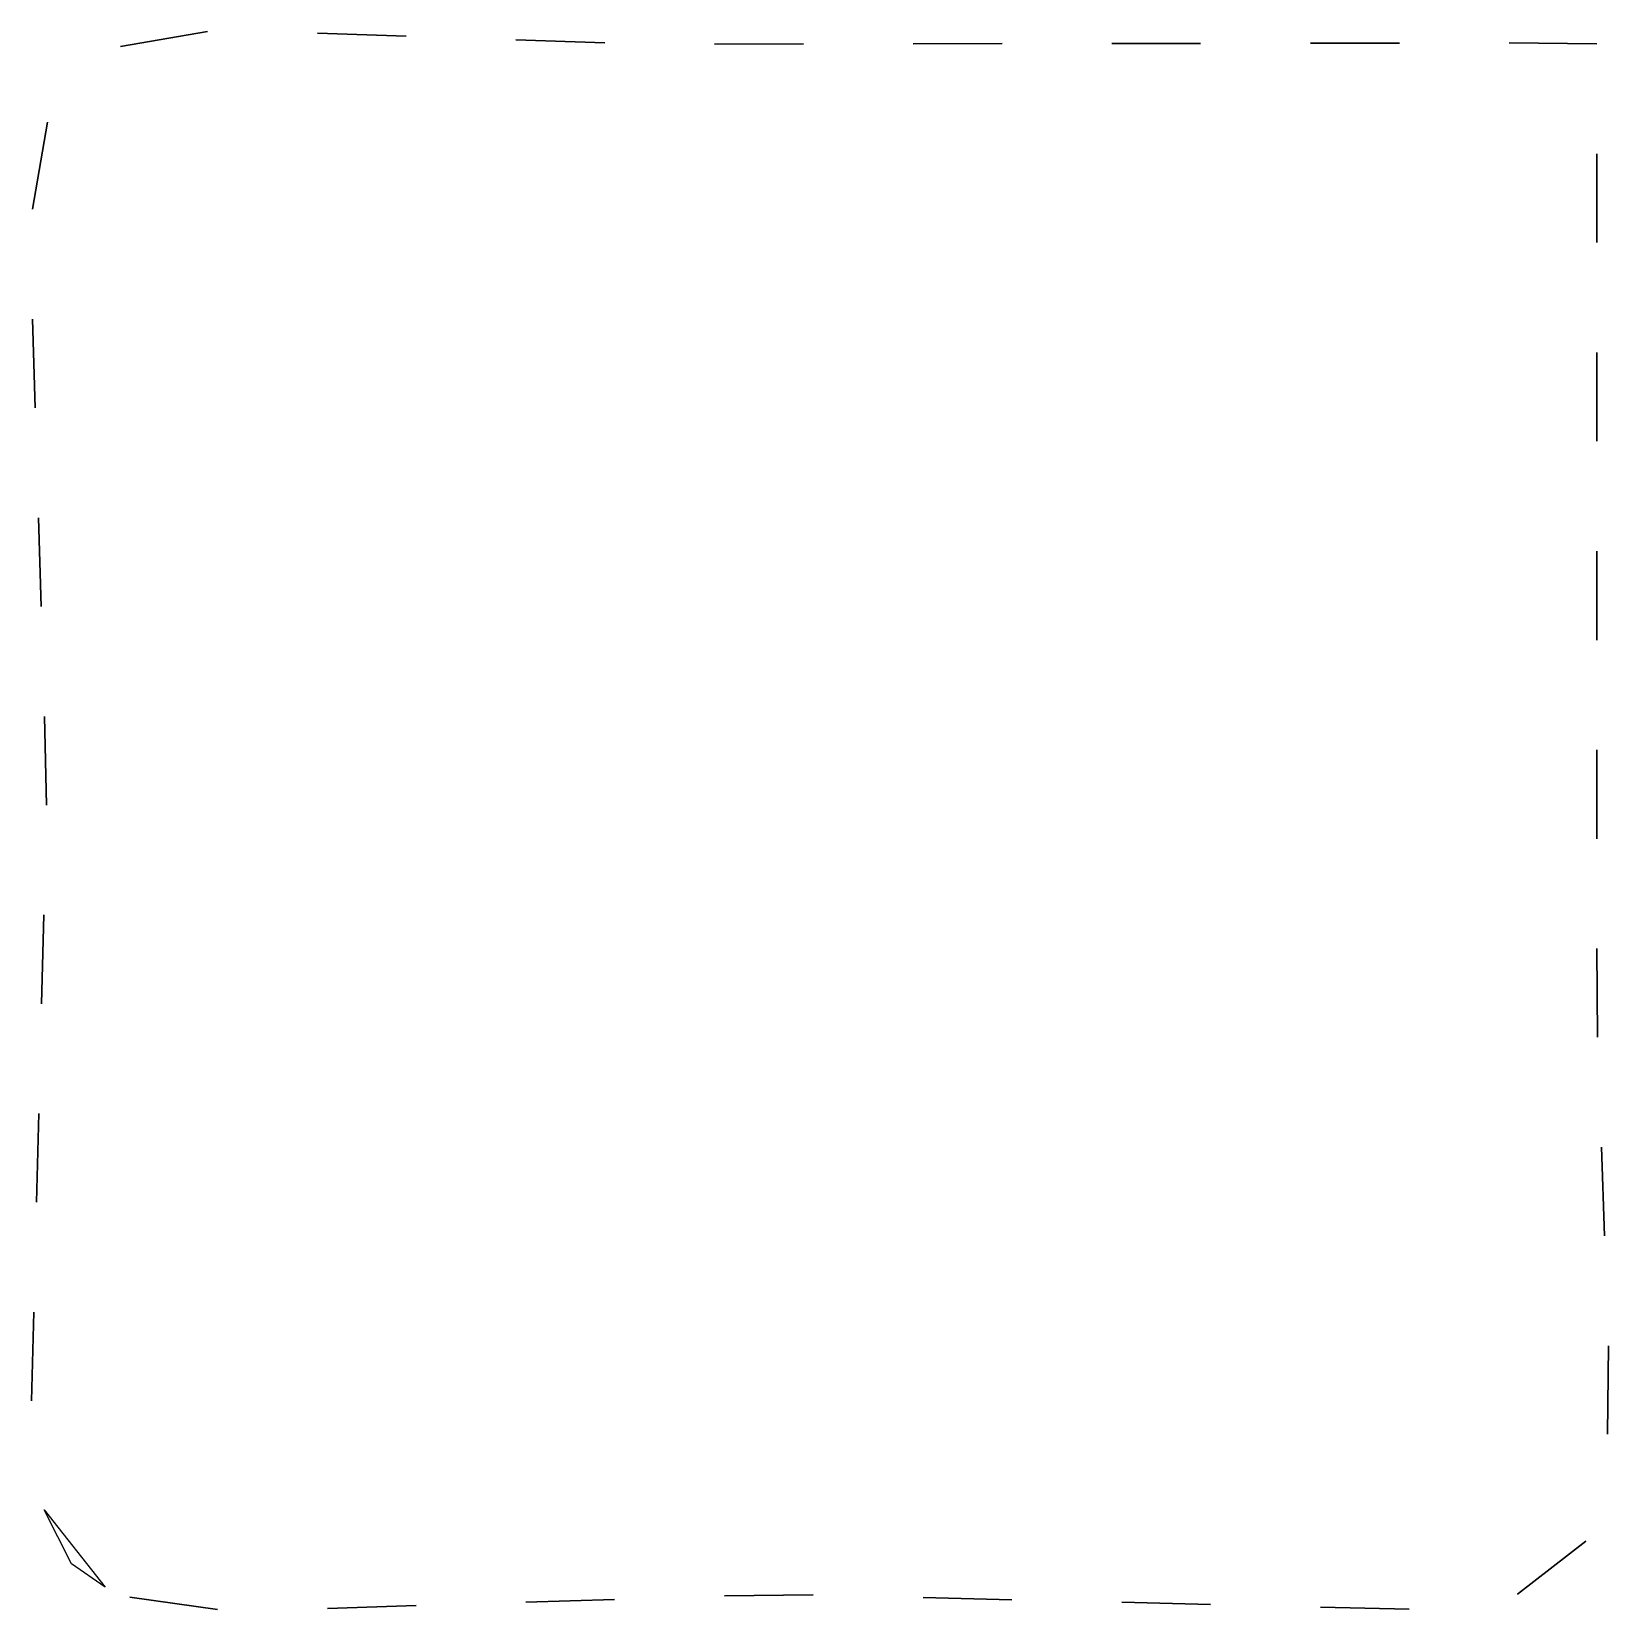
# Model space of a CAD drawing. Header units: metres. Extents: x 0.4 to 14.7, y 0.4 to 14.7.
import ezdxf

# ---------------------------------------------------------------- set-up
doc = ezdxf.new("R2010")
doc.units = ezdxf.units.M

msp = doc.modelspace()

# ---------------------------------------------------------------- linework, layer by layer
for points in [[(1.251, 14.605), (2.039, 14.739)], [(3.034, 14.726), (3.837, 14.698)], [(4.833, 14.664), (5.637, 14.636)], [(6.632, 14.626), (7.437, 14.627)], [(8.433, 14.629), (9.237, 14.63)], [(10.232, 14.631), (11.036, 14.632)], [(12.032, 14.634), (12.837, 14.635)], [(13.832, 14.637), (14.626, 14.628)], [(0.453, 13.129), (0.589, 13.918)], [(14.626, 13.632), (14.626, 12.828)], [(0.476, 11.33), (0.452, 12.134)], [(14.626, 11.831), (14.626, 11.028)], [(0.531, 9.53), (0.507, 10.334)], [(14.626, 10.032), (14.626, 9.227)], [(0.58, 7.731), (0.562, 8.535)], [(14.626, 8.231), (14.626, 7.427)], [(0.535, 5.932), (0.555, 6.736)], [(14.626, 6.432), (14.632, 5.628)], [(0.489, 4.133), (0.51, 4.937)], [(14.667, 4.632), (14.696, 3.829)], [(0.444, 2.333), (0.464, 3.137)], [(14.731, 2.834), (14.721, 2.031)], [(1.11, 0.647), (0.807, 0.857), (0.559, 1.346)], [(14.525, 1.062), (13.908, 0.583)], [(7.526, 0.576), (6.722, 0.568)], [(2.129, 0.445), (1.335, 0.557)], [(2.129, 0.445), (1.335, 0.557)], [(3.928, 0.479), (3.124, 0.454)], [(5.727, 0.536), (4.922, 0.511)], [(9.326, 0.533), (8.521, 0.552)], [(11.125, 0.49), (10.321, 0.509)], [(12.924, 0.447), (12.121, 0.466)]]:
    msp.add_lwpolyline(points, close=True)

doc.saveas('drawing.dxf')
